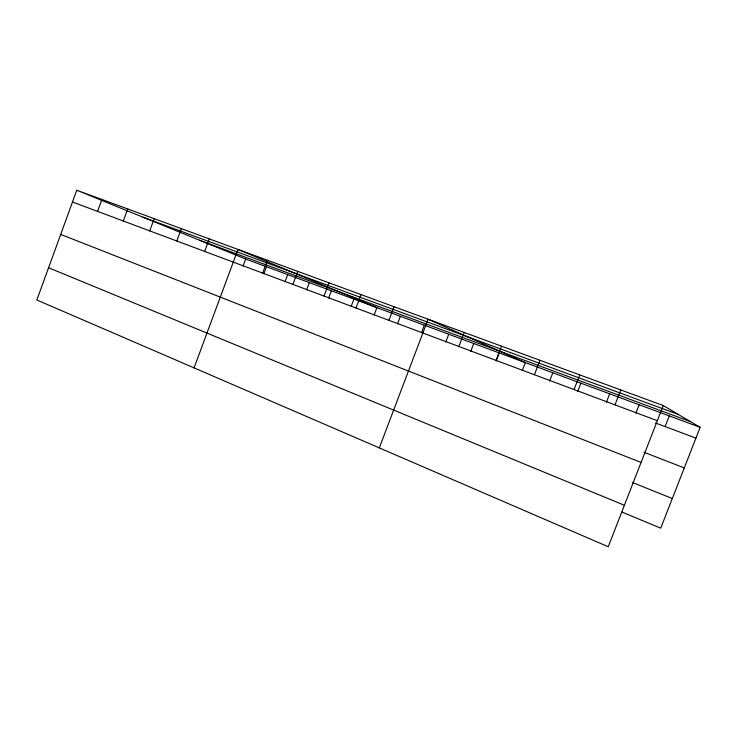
<?xml version="1.0" encoding="UTF-8"?>
<svg xmlns="http://www.w3.org/2000/svg" width="737" height="737" viewBox="0 0 737 737"><rect width="100%" height="100%" fill="white"/><g stroke="black" fill="none" stroke-linecap="round" stroke-linejoin="round"><path stroke-width="1.11" d="M76.768 190.238L36.85 299.987L608.237 546.762L663.226 405.543L76.768 190.238L245.688 259.046L700.15 427.34L660.721 528.162L621.982 512.068M97.57 211.381L101.909 199.469M123.3 220.999L127.713 208.949M149.712 230.874L154.19 218.668M176.825 241.008L181.376 228.645M204.674 251.428L209.299 238.899M194.071 367.883L237.987 249.428L376.902 307.642L374.12 315.021M243.109 266.02L245.688 259.046M262.685 273.114L267.467 260.253M263.874 273.786L266.49 266.757M285.053 281.709L287.706 274.606M292.911 284.427L297.785 271.382M306.656 289.788L309.337 282.621M324.013 296.053L328.969 282.824M328.693 298.034L331.401 290.793M351.171 306.435L353.926 299.13M356.008 308.011L361.047 294.607M388.943 320.328L394.083 306.73M397.538 323.783L400.357 316.33M421.453 332.728L424.309 325.192M379.325 447.893L428.096 319.222L525.343 362.604L522.247 370.683M445.784 342.079L448.759 334.248M458.893 346.482L464.227 332.479M470.731 351.411L473.744 343.497M496.056 360.384L501.492 346.169M496.213 360.946L499.262 352.949M534.426 374.728L539.972 360.292M549.673 380.946L552.814 372.784M574.049 389.551L579.706 374.875M577.734 391.448L580.922 383.194M606.459 402.19L609.683 393.844M614.999 404.862L620.766 389.956M635.847 413.19L639.126 404.742M665.115 426.585L669.279 415.908M142.987 217.212L678.307 414.443M199.515 240.244L690.551 421.675M72.493 202.002L657.321 420.689M655.442 422.955L695.931 438.137M644.027 452.288L684.277 467.921M60.701 234.412L641.07 462.431M632.291 482.431L672.31 498.525M48.578 267.734L624.386 505.287M663.226 405.543L700.15 427.34"/></g></svg>
